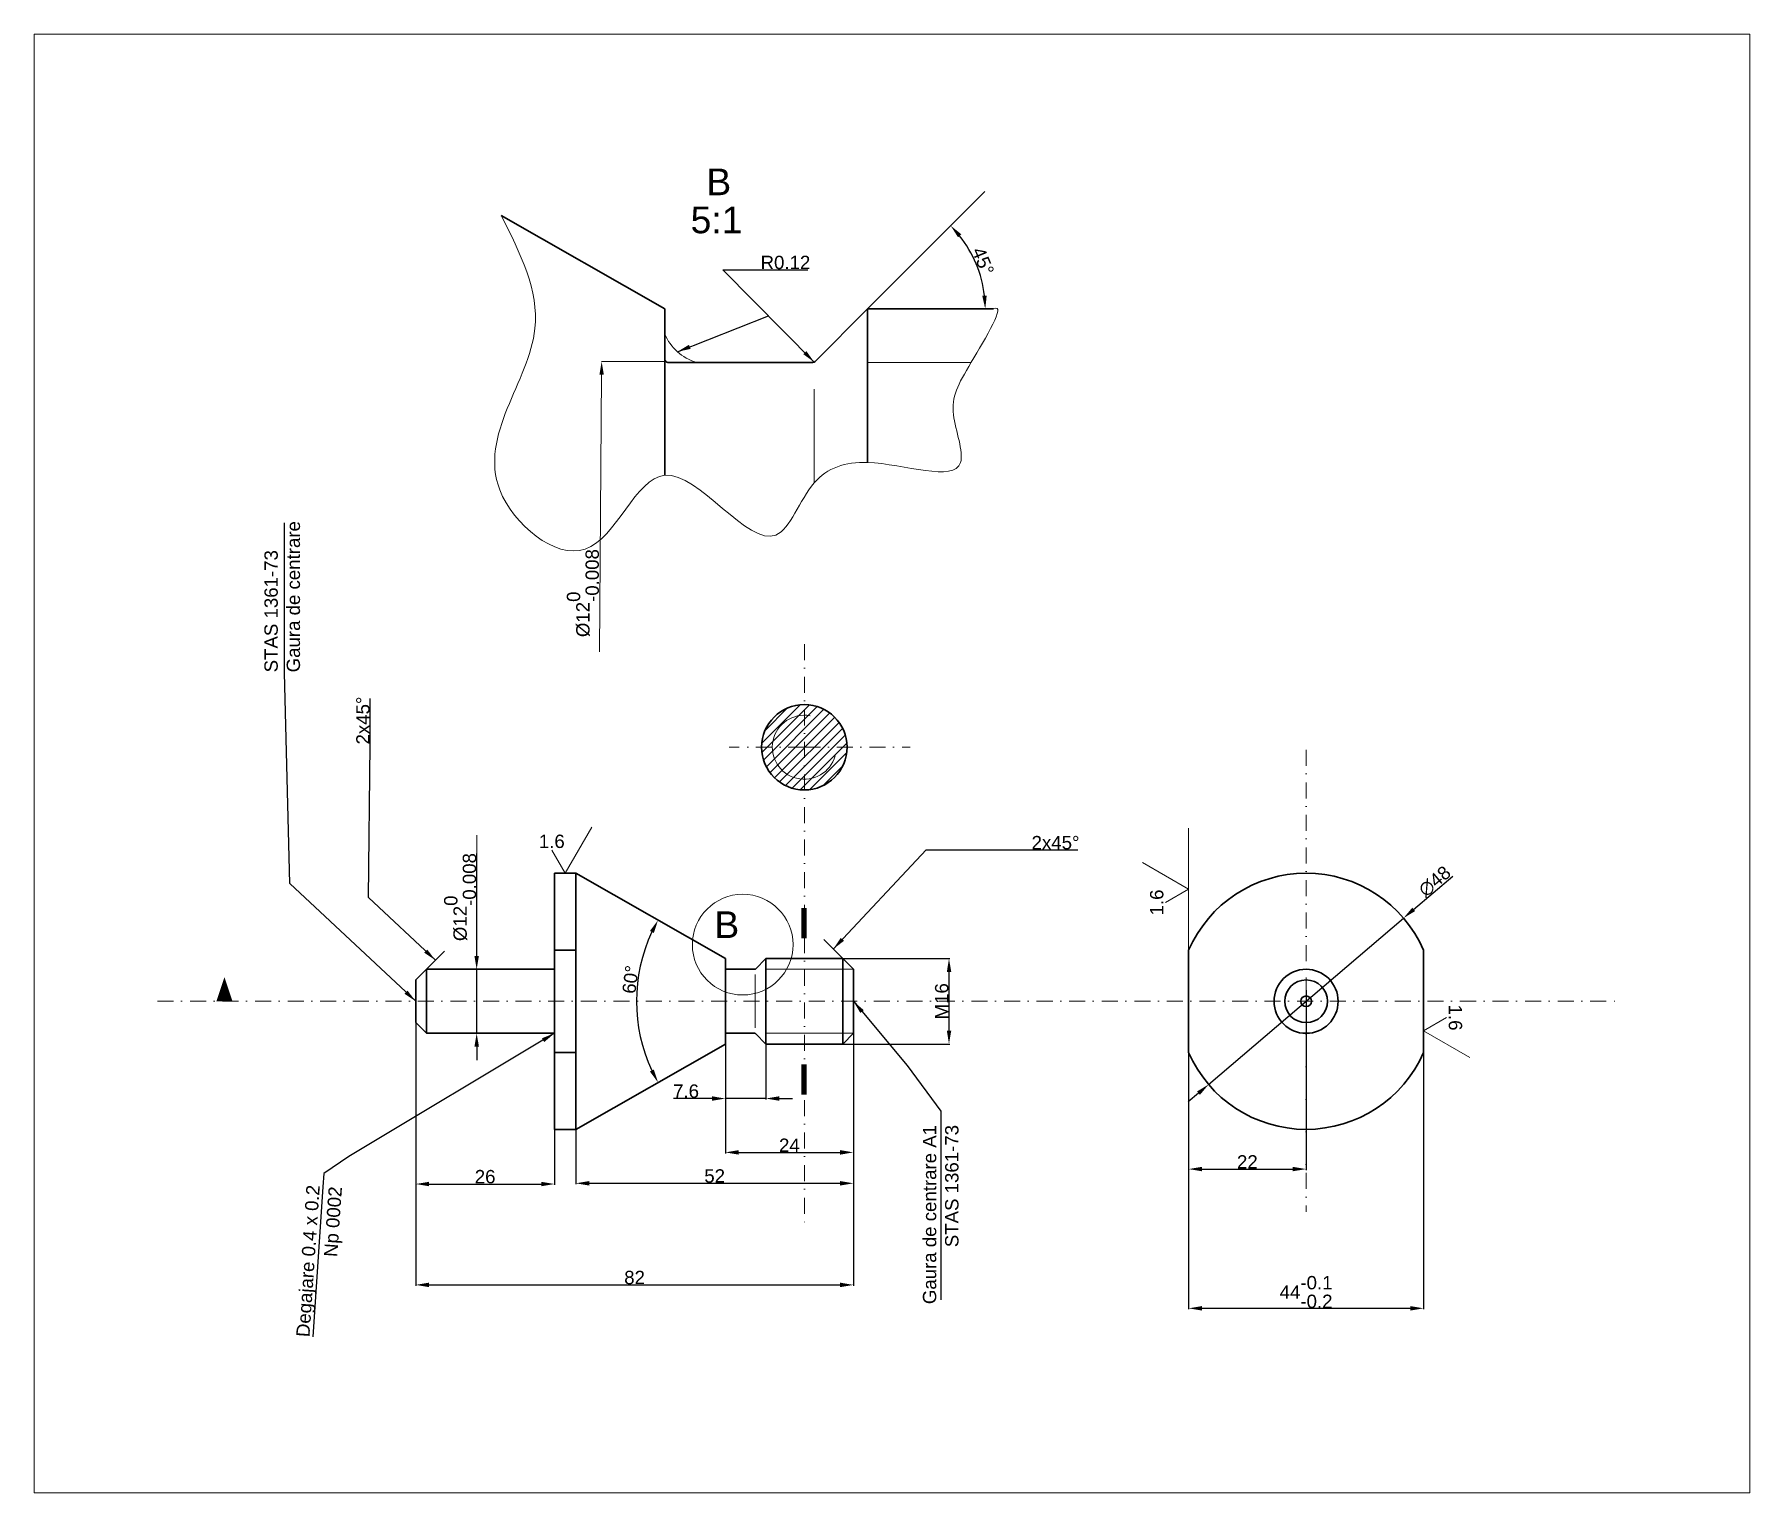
# Model space of a CAD drawing. Header units: millimetres. Extents: x 74 to 396, y 42 to 315.
import ezdxf

# ---------------------------------------------------------------- set-up
doc = ezdxf.new("R2010")
doc.units = ezdxf.units.MM
doc.header["$LTSCALE"] = 6
doc.header["$MEASUREMENT"] = 0
doc.linetypes.add('DASHDOT', pattern=[1, 0.5, -0.25, 0, -0.25])
doc.layers.get('0').update_dxf_attribs({"lineweight": 0})
for name, color, linetype, lineweight in [('axe', 1, 'DASHDOT', 0), ('contur', 7, 'Continuous', 30), ('cote', 3, 'Continuous', 0), ('hasura', 4, 'Continuous', 0)]:
    doc.layers.add(name, color=color, linetype=linetype, lineweight=lineweight)
doc.styles.get("Standard").update_dxf_attribs({"font": 'arial.ttf'})
doc.dimstyles.new('cotare', dxfattribs={"dimtxt": 2.5, "dimasz": 2.5, "dimexe": 0.18, "dimexo": 0.0625, "dimgap": 0.09, "dimtad": 1, "dimdec": 0, "dimzin": 0, "dimdsep": 46, "dimtxsty": 'Standard', "dimcen": 0.09, "dimadec": 0, "dimazin": 0, "dimtfac": 1, "dimtdec": 0, "dimtmove": 0, "dimatfit": 0, "dimfxl": 1, "dimtolj": 1, "dimtzin": 0, "dimarcsym": 0})

# ---------------------------------------------------------------- blocks, each defined once
blk = doc.blocks.new('*D2')
at = {"layer": 'cote', "color": 0, "lineweight": -2, "transparency": 16777216}
for p, q in [((157.14, 142.39), (157.14, 161.56)), ((155.38, 139.89), (157.32, 139.89)), ((157.14, 127.89), (157.14, 139.89)), ((155.38, 127.89), (157.32, 127.89)), ((157.14, 125.39), (157.14, 122.89))]:
    blk.add_line(p, q, dxfattribs=at)
at = {"layer": 'cote', "color": 0, "transparency": 16777216}
for points in [[(156.72, 142.39), (157.56, 142.39), (157.14, 139.89)], [(156.72, 125.39), (157.56, 125.39), (157.14, 127.89)]]:
    blk.add_solid(points, dxfattribs=at)
at = {"layer": 'Defpoints', "color": 0, "transparency": 16777216}
for p in [(155.31, 139.89), (155.31, 127.89), (157.14, 127.89)]:
    blk.add_point(p, dxfattribs=at)
at = {"layer": 'cote', "color": 0, "transparency": 16777216, "insert": (154.03, 153.42), "char_height": 2.5, "attachment_point": 5, "rotation": 90}
blk.add_mtext('\\A1;%%C12\\S0^ -0.008;', dxfattribs=at)
blk = doc.blocks.new('*D3')
at = {"layer": 'cote', "color": 0, "lineweight": -2, "transparency": 16777216}
for p, q in [((290.51, 136.06), (290.51, 102.27)), ((312.51, 135.99), (312.51, 102.27)), ((293.01, 102.45), (310.01, 102.45))]:
    blk.add_line(p, q, dxfattribs=at)
at = {"layer": 'cote', "color": 0, "transparency": 16777216}
for points in [[(293.01, 102.87), (293.01, 102.04), (290.51, 102.45)], [(310.01, 102.87), (310.01, 102.04), (312.51, 102.45)]]:
    blk.add_solid(points, dxfattribs=at)
at = {"layer": 'Defpoints', "color": 0, "transparency": 16777216}
for p in [(290.51, 136.12), (312.51, 136.05), (312.51, 102.45)]:
    blk.add_point(p, dxfattribs=at)
at = {"layer": 'cote', "color": 0, "transparency": 16777216, "insert": (301.51, 103.8), "char_height": 2.5, "attachment_point": 5}
blk.add_mtext('\\A1;22', dxfattribs=at)
blk = doc.blocks.new('*D4')
at = {"layer": 'cote', "color": 0, "lineweight": -2, "transparency": 16777216}
for p, q in [((290.51, 133.83), (290.51, 76.18)), ((334.51, 133.83), (334.51, 76.18)), ((293.01, 76.36), (332.01, 76.36))]:
    blk.add_line(p, q, dxfattribs=at)
at = {"layer": 'cote', "color": 0, "transparency": 16777216}
for points in [[(293.01, 76.78), (293.01, 75.94), (290.51, 76.36)], [(332.01, 76.78), (332.01, 75.94), (334.51, 76.36)]]:
    blk.add_solid(points, dxfattribs=at)
at = {"layer": 'Defpoints', "color": 0, "transparency": 16777216}
for p in [(290.51, 133.89), (334.51, 133.89), (334.51, 76.36)]:
    blk.add_point(p, dxfattribs=at)
at = {"layer": 'cote', "color": 0, "transparency": 16777216, "insert": (312.51, 79.42), "char_height": 2.5, "attachment_point": 5}
blk.add_mtext('\\A1;44\\S-0.1^ -0.2;', dxfattribs=at)
blk = doc.blocks.new('*D5')
at = {"layer": 'cote', "color": 0, "lineweight": -2, "transparency": 16777216}
for p, q in [((332.66, 151.1), (340.01, 157.37)), ((294.26, 118.31), (330.76, 149.48)), ((292.36, 116.69), (290.45, 115.06))]:
    blk.add_line(p, q, dxfattribs=at)
at = {"layer": 'cote', "color": 0, "transparency": 16777216}
for points in [[(332.39, 151.42), (332.93, 150.79), (330.76, 149.48)], [(292.09, 117), (292.63, 116.37), (294.26, 118.31)]]:
    blk.add_solid(points, dxfattribs=at)
at = {"layer": 'Defpoints', "color": 0, "transparency": 16777216}
for p in [(330.76, 149.48), (294.26, 118.31)]:
    blk.add_point(p, dxfattribs=at)
at = {"layer": 'cote', "color": 0, "transparency": 16777216, "insert": (336.61, 156.36), "char_height": 2.5, "attachment_point": 5, "rotation": 40.4906}
blk.add_mtext('\\A1;∅48', dxfattribs=at)
blk = doc.blocks.new('*D6')
at = {"layer": 'cote', "color": 0, "lineweight": -2, "transparency": 16777216}
blk.add_arc((217.72, 133.89), 30.65, 154.9303, 205.0697, dxfattribs=at)
at = {"layer": 'cote', "color": 0, "transparency": 16777216}
for points in [[(189.59, 147.07), (190.33, 146.69), (191.11, 149.1)], [(190.33, 121.1), (189.59, 120.72), (191.11, 118.69)]]:
    blk.add_solid(points, dxfattribs=at)
at = {"layer": 'Defpoints', "color": 0, "transparency": 16777216}
for p in [(175.72, 157.89), (203.72, 141.89), (187.53, 128.62), (203.72, 125.89), (175.72, 109.89)]:
    blk.add_point(p, dxfattribs=at)
at = {"layer": 'cote', "color": 0, "transparency": 16777216, "insert": (185.96, 137.97), "char_height": 2.5, "attachment_point": 5, "rotation": 82.6866}
blk.add_mtext('\\A1;60%%D', dxfattribs=at)
blk = doc.blocks.new('*D7')
at = {"layer": 'cote', "color": 0, "lineweight": -2, "transparency": 16777216}
for p, q in [((145.72, 129.83), (145.72, 80.57)), ((227.72, 127.83), (227.72, 80.57)), ((148.22, 80.75), (225.22, 80.75))]:
    blk.add_line(p, q, dxfattribs=at)
at = {"layer": 'cote', "color": 0, "transparency": 16777216}
for points in [[(148.22, 81.17), (148.22, 80.33), (145.72, 80.75)], [(225.22, 81.17), (225.22, 80.33), (227.72, 80.75)]]:
    blk.add_solid(points, dxfattribs=at)
at = {"layer": 'Defpoints', "color": 0, "transparency": 16777216}
for p in [(145.72, 129.89), (227.72, 127.89), (227.72, 80.75)]:
    blk.add_point(p, dxfattribs=at)
at = {"layer": 'cote', "color": 0, "transparency": 16777216, "insert": (186.72, 82.12), "char_height": 2.5, "attachment_point": 5}
blk.add_mtext('\\A1;82', dxfattribs=at)
blk = doc.blocks.new('*D8')
at = {"layer": 'cote', "color": 0, "lineweight": -2, "transparency": 16777216}
for p, q in [((145.72, 129.83), (145.72, 99.47)), ((171.72, 129.83), (171.72, 99.47)), ((148.22, 99.65), (169.22, 99.65))]:
    blk.add_line(p, q, dxfattribs=at)
at = {"layer": 'cote', "color": 0, "transparency": 16777216}
for points in [[(148.22, 100.07), (148.22, 99.24), (145.72, 99.65)], [(169.22, 100.07), (169.22, 99.24), (171.72, 99.65)]]:
    blk.add_solid(points, dxfattribs=at)
at = {"layer": 'Defpoints', "color": 0, "transparency": 16777216}
for p in [(145.72, 129.89), (171.72, 129.89), (171.72, 99.65)]:
    blk.add_point(p, dxfattribs=at)
at = {"layer": 'cote', "color": 0, "transparency": 16777216, "insert": (158.72, 101.02), "char_height": 2.5, "attachment_point": 5}
blk.add_mtext('\\A1;26', dxfattribs=at)
blk = doc.blocks.new('*D9')
at = {"layer": 'cote', "color": 0, "lineweight": -2, "transparency": 16777216}
for p, q in [((175.72, 133.83), (175.72, 99.61)), ((227.72, 133.83), (227.72, 99.61)), ((178.22, 99.79), (225.22, 99.79))]:
    blk.add_line(p, q, dxfattribs=at)
at = {"layer": 'cote', "color": 0, "transparency": 16777216}
for points in [[(178.22, 100.2), (178.22, 99.37), (175.72, 99.79)], [(225.22, 100.2), (225.22, 99.37), (227.72, 99.79)]]:
    blk.add_solid(points, dxfattribs=at)
at = {"layer": 'Defpoints', "color": 0, "transparency": 16777216}
for p in [(175.72, 133.89), (227.72, 133.89), (227.72, 99.79)]:
    blk.add_point(p, dxfattribs=at)
at = {"layer": 'cote', "color": 0, "transparency": 16777216, "insert": (201.72, 101.15), "char_height": 2.5, "attachment_point": 5}
blk.add_mtext('\\A1;52', dxfattribs=at)
blk = doc.blocks.new('*D10')
at = {"layer": 'cote', "color": 0, "lineweight": -2, "transparency": 16777216}
for p, q in [((203.72, 133.83), (203.72, 105.4)), ((227.72, 133.83), (227.72, 105.4)), ((206.22, 105.58), (225.22, 105.58))]:
    blk.add_line(p, q, dxfattribs=at)
at = {"layer": 'cote', "color": 0, "transparency": 16777216}
for points in [[(206.22, 106), (206.22, 105.16), (203.72, 105.58)], [(225.22, 106), (225.22, 105.16), (227.72, 105.58)]]:
    blk.add_solid(points, dxfattribs=at)
at = {"layer": 'Defpoints', "color": 0, "transparency": 16777216}
for p in [(203.72, 133.89), (227.72, 133.89), (227.72, 105.58)]:
    blk.add_point(p, dxfattribs=at)
at = {"layer": 'cote', "color": 0, "transparency": 16777216, "insert": (215.72, 106.92), "char_height": 2.5, "attachment_point": 5}
blk.add_mtext('\\A1;24', dxfattribs=at)
blk = doc.blocks.new('*D11')
at = {"layer": 'cote', "color": 0, "lineweight": -2, "transparency": 16777216}
for p, q in [((203.72, 133.83), (203.72, 115.49)), ((211.32, 133.83), (211.32, 115.49)), ((201.22, 115.67), (194.01, 115.67)), ((211.32, 115.67), (203.72, 115.67)), ((213.82, 115.67), (216.32, 115.67))]:
    blk.add_line(p, q, dxfattribs=at)
at = {"layer": 'cote', "color": 0, "transparency": 16777216}
for points in [[(201.22, 116.09), (201.22, 115.25), (203.72, 115.67)], [(213.82, 116.09), (213.82, 115.25), (211.32, 115.67)]]:
    blk.add_solid(points, dxfattribs=at)
at = {"layer": 'Defpoints', "color": 0, "transparency": 16777216}
for p in [(203.72, 133.89), (211.32, 133.89), (211.32, 115.67)]:
    blk.add_point(p, dxfattribs=at)
at = {"layer": 'cote', "color": 0, "transparency": 16777216, "insert": (196.36, 117.04), "char_height": 2.5, "attachment_point": 5}
blk.add_mtext('\\A1;7.6', dxfattribs=at)
blk = doc.blocks.new('*D13')
at = {"layer": 'cote', "color": 0, "lineweight": -2, "transparency": 16777216}
for p, q in [((218.58, 141.89), (245.8, 141.89)), ((245.62, 128.39), (245.62, 139.39)), ((218.58, 125.89), (245.8, 125.89))]:
    blk.add_line(p, q, dxfattribs=at)
at = {"layer": 'cote', "color": 0, "transparency": 16777216}
for points in [[(245.21, 139.39), (246.04, 139.39), (245.62, 141.89)], [(245.21, 128.39), (246.04, 128.39), (245.62, 125.89)]]:
    blk.add_solid(points, dxfattribs=at)
at = {"layer": 'Defpoints', "color": 0, "transparency": 16777216}
for p in [(218.52, 141.89), (245.62, 141.89), (218.52, 125.89)]:
    blk.add_point(p, dxfattribs=at)
at = {"layer": 'cote', "color": 0, "transparency": 16777216, "insert": (244.26, 133.89), "char_height": 2.5, "attachment_point": 5, "rotation": 90}
blk.add_mtext('\\A1;M16', dxfattribs=at)
blk = doc.blocks.new('*D14')
at = {"layer": 'cote', "color": 0, "lineweight": -2, "transparency": 16777216}
blk.add_arc((230.37, 263.62), 22.03, 6.5045, 38.4955, dxfattribs=at)
at = {"layer": 'cote', "color": 0, "transparency": 16777216}
for points in [[(247.31, 277.06), (247.93, 277.62), (245.95, 279.2)], [(252.68, 266.14), (251.85, 266.1), (252.41, 263.62)]]:
    blk.add_solid(points, dxfattribs=at)
at = {"layer": 'Defpoints', "color": 0, "transparency": 16777216}
for p in [(252.36, 285.61), (251.66, 269.33), (230.37, 263.62), (230.37, 263.62), (253.96, 263.62)]:
    blk.add_point(p, dxfattribs=at)
at = {"layer": 'cote', "color": 0, "transparency": 16777216, "insert": (251.99, 272.58), "char_height": 2.5, "attachment_point": 5, "rotation": 292.5}
blk.add_mtext('\\A1;45°', dxfattribs=at)
blk = doc.blocks.new('Rugozitate')
at = {"layer": 'cote'}
for q in [(5, 8.66), (-2.5, 4.33)]:
    blk.add_line((0, 0), q, dxfattribs=at)
blk.add_attdef('RUG', (-4.94, 4.73), '', height=2.5, dxfattribs=at)

msp = doc.modelspace()

# ---------------------------------------------------------------- hatches: boundary and pattern name
at = {"layer": 'hasura'}
h = msp.add_hatch(dxfattribs=at)
h.set_pattern_fill('ANSI31', color=256, scale=10)
h.paths.add_polyline_path([(218.52, 189.5), (218.52, 181.5), (226.52, 181.5, 0.414214)])
h.paths.add_polyline_path([(226.52, 181.5), (218.52, 181.5), (218.52, 173.5, 0.414214)])
h.paths.add_polyline_path([(218.52, 181.5), (212.52, 181.5, 0.414214), (218.52, 175.5)], flags=17)
h.paths.add_polyline_path([(212.52, 181.5), (210.52, 181.5, 0.414214), (218.52, 173.5), (218.52, 175.5, -0.414214)])
h.paths.add_polyline_path([(218.52, 187.5), (218.52, 189.5, 0.414214), (210.52, 181.5), (212.52, 181.5, -0.414214)])
h.paths.add_polyline_path([(218.52, 187.5, 0.414214), (212.52, 181.5), (218.52, 181.5)], flags=17)

# ---------------------------------------------------------------- linework, layer by layer
for p, q in [((192.37, 253.8), (180.55, 253.8)), ((230.37, 253.62), (249.77, 253.62)), ((220.37, 248.62), (220.37, 231.04)), ((209.32, 138.89), (209.32, 128.89)), ((211.32, 139.89), (227.72, 139.89)), ((211.32, 127.89), (227.72, 127.89))]:
    msp.add_line(p, q)
msp.add_lwpolyline([(74.27, 41.81), (395.61, 41.81), (395.61, 315.09), (74.27, 315.09)], close=True)
at = {"const_width": 1}
for points in [[(218.46, 151.37), (218.46, 145.72)], [(218.46, 116.42), (218.46, 122.07)]]:
    msp.add_lwpolyline(points, dxfattribs=at)
msp.add_arc((218.52, 181.5), 6, 79.6429, 344.2613)
msp.add_open_spline([(161.73, 281.14), (165.27, 274.1), (173.79, 257.2), (151.51, 233.7), (180.01, 209.84), (190.93, 245.11), (212.6, 211.85), (219.08, 232.6), (231.52, 236.83), (251.44, 229.19), (245.03, 245.37), (248.48, 251.61), (256.54, 264.85), (253.96, 263.62)], degree=3, knots=[0, 0, 0, 0, 4.419668, 10.611254, 14.501536, 18.569922, 23.297496, 25.724458, 27.865342, 31.348034, 33.157176, 35.228211, 37.396384, 37.396384, 37.396384, 37.396384])
at = {"layer": 'axe'}
for p, q in [((218.52, 200.79), (218.52, 92.12)), ((218.52, 181.5), (204.44, 181.5)), ((218.52, 181.5), (238.34, 181.5)), ((312.51, 181.02), (312.51, 94.46)), ((97.34, 133.89), (371.22, 133.89))]:
    msp.add_line(p, q, dxfattribs=at)
at = {"layer": 'contur'}
for p, q in [((161.73, 281.14), (192.37, 263.62)), ((192.37, 263.62), (192.37, 254.22)), ((192.37, 263.62), (192.37, 232.47)), ((230.37, 263.62), (220.55, 253.8)), ((230.37, 263.62), (253.96, 263.62)), ((230.37, 263.62), (230.37, 234.86)), ((192.97, 253.62), (220.13, 253.62)), ((171.72, 157.89), (171.72, 109.89)), ((171.72, 157.89), (175.72, 157.89)), ((175.72, 157.89), (175.72, 109.89)), ((175.72, 157.89), (203.72, 141.89)), ((175.72, 143.49), (171.72, 143.49)), ((203.72, 141.89), (203.72, 140.01)), ((203.72, 141.89), (203.72, 125.89)), ((211.32, 141.89), (209.35, 139.93)), ((211.32, 141.89), (211.32, 125.89)), ((211.32, 141.89), (225.72, 141.89)), ((225.72, 139.89), (225.72, 141.89)), ((225.72, 141.89), (227.72, 139.89)), ((290.51, 143.49), (290.51, 124.3)), ((334.51, 143.49), (334.51, 124.3)), ((145.72, 137.89), (147.72, 139.89)), ((147.72, 139.89), (171.72, 139.89)), ((147.72, 139.89), (147.72, 127.89)), ((203.84, 139.89), (209.27, 139.89)), ((225.72, 139.89), (225.72, 127.89)), ((227.72, 139.89), (227.72, 127.89)), ((145.72, 137.89), (145.72, 129.89)), ((145.72, 129.89), (147.72, 127.89)), ((147.72, 127.89), (171.72, 127.89)), ((203.72, 125.89), (175.72, 109.89)), ((203.72, 127.77), (203.72, 125.89)), ((203.84, 127.89), (209.27, 127.89)), ((211.32, 125.89), (209.35, 127.86)), ((211.32, 125.89), (225.72, 125.89)), ((225.72, 127.89), (225.72, 125.89)), ((225.72, 125.89), (227.72, 127.89)), ((175.72, 124.3), (171.72, 124.3)), ((171.72, 109.89), (175.72, 109.89))]:
    msp.add_line(p, q, dxfattribs=at)
for centre, radius in [((218.52, 181.5), 8), ((312.51, 133.89), 6), ((312.51, 133.89), 4), ((312.51, 133.89), 1)]:
    msp.add_circle(centre, radius, dxfattribs=at)
for centre, radius, start, end in [((192.97, 254.22), 0.6, 180, 270), ((220.13, 254.22), 0.6, 270, 315), ((312.51, 133.89), 24, 23.5565, 156.4435), ((203.84, 140.01), 0.12, 180, 270), ((209.27, 140.01), 0.12, 270, 315), ((203.84, 127.77), 0.12, 90, 180), ((209.27, 127.77), 0.12, 45, 90), ((312.51, 133.89), 24, 203.5565, 336.4435)]:
    msp.add_arc(centre, radius, start, end, dxfattribs=at)
at = {"layer": 'cote'}
for p, q in [((230.37, 263.62), (252.36, 285.61)), ((180.14, 199.35), (180.55, 251.3)), ((157.14, 161.56), (157.14, 165.03)), ((290.51, 143.49), (290.51, 166.35)), ((225.72, 141.89), (222.15, 145.46)), ((147.72, 139.89), (151.1, 143.28))]:
    msp.add_line(p, q, dxfattribs=at)
msp.add_lwpolyline([(109.89, 133.89, 3, 0, 0), (109.89, 138.43, 0, 0, 0), (109.89, 152.06, 0, 0, 0)], format="xyseb", dxfattribs=at)
msp.add_circle((206.97, 144.51), 9.43, dxfattribs=at)
msp.add_arc((200.94, 262.53), 9.29, 202.8036, 253.3558, dxfattribs=at)
msp.add_solid([(180.13, 251.3), (180.96, 251.3), (180.55, 253.8)], dxfattribs=at)

# ---------------------------------------------------------------- block references
msp.add_blockref('Rugozitate', (173.72, 157.89), dxfattribs=at).add_auto_attribs({'RUG': '1.6'})
for p, rotation in [((290.51, 154.92), 90), ((334.51, 128.33), 270)]:
    msp.add_blockref('Rugozitate', p, dxfattribs=dict(at, rotation=rotation)).add_auto_attribs({'RUG': '1.6'})

# ---------------------------------------------------------------- texts
for s, p in [('B', (200.16, 284.94)), ('5:1', (197.21, 277.81)), ('B', (201.66, 145.75))]:
    msp.add_text(s, height=5, dxfattribs=at).set_placement(p)
at = {"layer": 'cote', "char_height": 2.5, "attachment_point": 7}
for s, insert in [('R0.12', (210.32, 271.06)), ('\\A1;', (209.86, 266.94)), ('2x45%%D', (261.09, 162.34))]:
    msp.add_mtext(s, dxfattribs=dict(at, insert=insert))
at = {"layer": 'cote', "char_height": 2.5}
for s, insert, attachment_point, rotation in [('STAS 1361-73\\PGaura de centrare', (124.08, 195.53), 7, 90), ('\\A1;%%C12\\S0^ -0.008;', (177.03, 210.38), 5, 90), ('2x45%%D', (137.11, 182.02), 7, 90), ('Gaura de centrare A1\\PSTAS 1361-73', (247.43, 110.72), 9, 90), ('Degajare 0.4 x 0.2\\PNp 0002', (132.67, 99.04), 9, 86.0729)]:
    msp.add_mtext(s, dxfattribs=dict(at, insert=insert, attachment_point=attachment_point, rotation=rotation))

# ---------------------------------------------------------------- dimensions: what is measured, and where the dimension line sits
at = {"layer": 'cote'}
dim = msp.add_angular_dim_2l(base=(251.66, 269.33), line1=((230.37, 263.62), (253.96, 263.62)), line2=((230.37, 263.62), (252.36, 285.61)), dimstyle='cotare', dxfattribs=at)
dim.commit()
dim.dimension.update_dxf_attribs({"geometry": '*D14', "text_midpoint": (251.99, 272.58)})
dim = msp.add_linear_dim(base=(157.14, 127.89), p1=(155.31, 139.89), p2=(155.31, 127.89), angle=90, text='%%C12\\S0^ -0.008;', dimstyle='cotare', override={"dimgap": 0.09, "dimtol": 1, "dimlim": 0, "dimtm": 1e-09, "dimtdec": 3}, dxfattribs=at)
dim.commit()
dim.dimension.update_dxf_attribs({"geometry": '*D2', "text_midpoint": (157.14, 153.42), "dimtype": 160})
dim = msp.add_angular_dim_2l(base=(187.53, 128.62), line1=((203.72, 125.89), (175.72, 109.89)), line2=((175.72, 157.89), (203.72, 141.89)), text='60%%D', dimstyle='cotare', dxfattribs=at)
dim.commit()
dim.dimension.update_dxf_attribs({"geometry": '*D6', "text_midpoint": (187.32, 137.8), "dimtype": 162})
dim = msp.add_diameter_dim_2p(p1=(294.26, 118.31), p2=(330.76, 149.48), dimstyle='cotare', dxfattribs=at)
dim.commit()
dim.dimension.update_dxf_attribs({"geometry": '*D5', "text_midpoint": (337.54, 155.27), "dimtype": 163})
dim = msp.add_aligned_dim(p1=(218.52, 125.89), p2=(218.52, 141.89), distance=-27.11, text='M<>', dimstyle='cotare', dxfattribs=at)
dim.commit()
dim.dimension.update_dxf_attribs({"geometry": '*D13', "text_midpoint": (244.26, 133.89)})
for base, p1, p2, picture, middle in [((312.51, 102.45), (290.51, 136.12), (312.51, 136.05), '*D3', (301.51, 103.8)), ((227.72, 99.79), (175.72, 133.89), (227.72, 133.89), '*D9', (201.72, 101.15)), ((227.72, 105.58), (203.72, 133.89), (227.72, 133.89), '*D10', (215.72, 106.92)), ((227.72, 80.75), (145.72, 129.89), (227.72, 127.89), '*D7', (186.72, 82.12)), ((171.72, 99.65), (145.72, 129.89), (171.72, 129.89), '*D8', (158.72, 101.02))]:
    dim = msp.add_linear_dim(base=base, p1=p1, p2=p2, dimstyle='cotare', dxfattribs=at)
    dim.commit()
    dim.dimension.update_dxf_attribs({"geometry": picture, "text_midpoint": middle})
dim = msp.add_linear_dim(base=(211.32, 115.67), p1=(203.72, 133.89), p2=(211.32, 133.89), text='7.6', dimstyle='cotare', dxfattribs=at)
dim.commit()
dim.dimension.update_dxf_attribs({"geometry": '*D11', "text_midpoint": (196.36, 115.67), "dimtype": 160})
dim = msp.add_linear_dim(base=(334.51, 76.36), p1=(290.51, 133.89), p2=(334.51, 133.89), text='44\\S-0.1^ -0.2;', dimstyle='cotare', override={"dimgap": 0.09, "dimtol": 1, "dimlim": 0, "dimtm": 1e-09}, dxfattribs=at)
dim.commit()
dim.dimension.update_dxf_attribs({"geometry": '*D4', "text_midpoint": (312.51, 79.42)})

# ---------------------------------------------------------------- leaders
at = {"layer": 'cote', "annotation_type": 0, "has_hookline": 1, "hookline_direction": 0}
for points, text_width in [([(220.36, 253.67), (203.24, 270.97), (210.23, 270.97)], 8.86), ([(223.93, 143.68), (241.34, 162.25), (261, 162.25)], 8.64)]:
    msp.add_leader(points, dimstyle='cotare', dxfattribs=dict(at, text_width=text_width))
at = {"layer": 'cote'}
msp.add_leader([(194.73, 255.61), (211.8, 262.32)], dimstyle='cotare', dxfattribs=at)
at = {"layer": 'cote', "annotation_type": 0, "has_hookline": 1}
for points, hookline_direction, text_width, horizontal_direction in [([(145.72, 133.89), (122.15, 155.97), (121.13, 195.44)], 0, 28.01, (0, 1, 0)), ([(149.41, 141.59), (136.9, 153.36), (137.2, 181.93)], 0, 8.64, (0, 1, 0)), ([(227.72, 133.89), (237.8, 121.85), (244.07, 113.31), (244.07, 110.81)], 1, 32.76, (0, 1, 0)), ([(171.72, 127.89), (133.16, 104.84), (128.52, 101.61), (128.35, 99.12)], 1, 28.09, (0.068487, 0.997652, 0))]:
    msp.add_leader(points, dimstyle='cotare', dxfattribs=dict(at, hookline_direction=hookline_direction, text_width=text_width, horizontal_direction=horizontal_direction))

doc.saveas('drawing.dxf')
